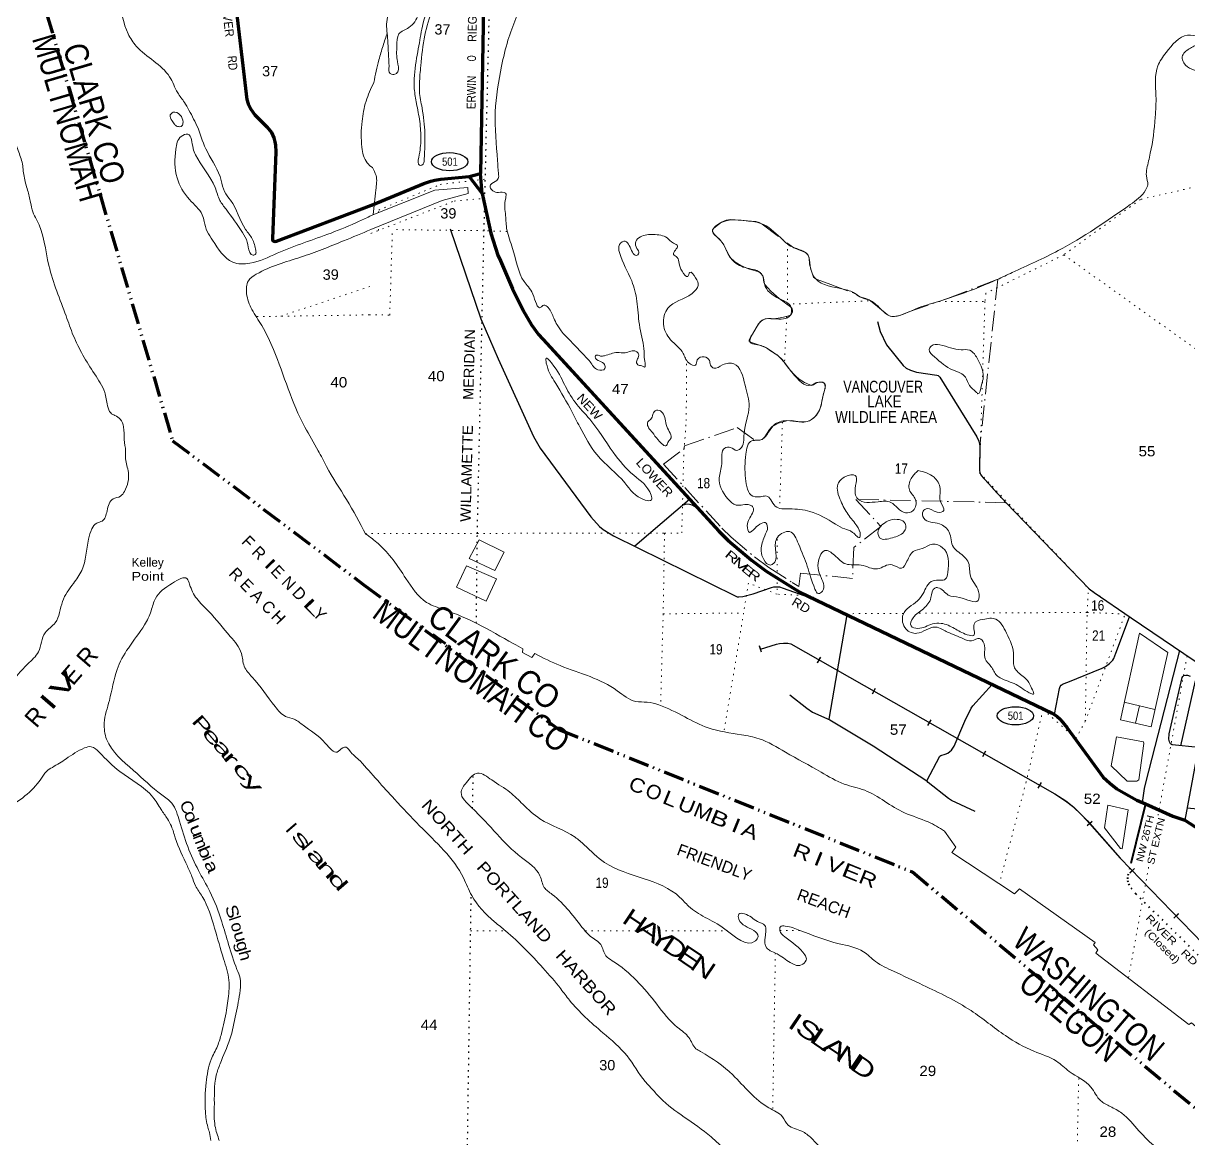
# Model space of a CAD drawing. Header units: feet. Extents: x -481249 to -254670, y -730376 to -544252.
# Drawn here: x -453904 to -434086, y -681763 to -662794 of the extents above; entities that cross this region are included whole.
import ezdxf
from ezdxf.enums import TextEntityAlignment as Align

# ---------------------------------------------------------------- set-up
doc = ezdxf.new("R2010")
doc.units = ezdxf.units.FT
doc.header["$LTSCALE"] = 70
for name, pattern in [('DASH_DOUBLE_DOT', [9.2, 5, -1.2, 0.3, -1.2, 0.3, -1.2]), ('DOT_DASHED', [7.7, 5, -1.2, 0.3, -1.2]), ('DOTTED', [1.5, 0.3, -1.2])]:
    doc.linetypes.add(name, pattern=pattern)
for name, color, linetype, lineweight in [('10', 7, 'DASH_DOUBLE_DOT', 70), ('17', 7, 'Continuous', 25), ('23', 7, 'Continuous', 70), ('26', 7, 'Continuous', 40), ('27', 7, 'Continuous', 13), ('29', 7, 'Continuous', 25), ('34', 7, 'Continuous', 25), ('39', 7, 'Continuous', 13), ('41', 7, 'Continuous', 13), ('42', 7, 'Continuous', 13), ('44', 7, 'DOT_DASHED', 13), ('52', 7, 'Continuous', 25), ('53', 7, 'DOTTED', 40), ('6', 7, 'DOTTED', 25), ('7', 7, 'DOTTED', 13)]:
    doc.layers.add(name, color=color, linetype=linetype, lineweight=lineweight)
doc.layers.add('12', color=7, linetype='Continuous')

msp = doc.modelspace()

# ---------------------------------------------------------------- linework, layer by layer
at = {"layer": '10'}
for points in [[(-449915.37, -636157.06), (-449801.06, -641689.16), (-453143.45, -653777.22), (-453872.16, -661389.56), (-451365.82, -669891.9), (-448108.28, -672346.73)], [(-448108.28, -672346.73), (-444797.11, -674803.65), (-438785.28, -677225.94), (-432912.06, -682131.71)]]:
    msp.add_lwpolyline(points, dxfattribs=at)
at = {"layer": '17'}
for centre in [(-446652.55, -665148.1), (-437032.03, -674570.94)]:
    msp.add_ellipse(centre, major_axis=(309.24, -1), ratio=0.500121, dxfattribs=at)
at = {"layer": '23'}
for p, q in [((-446321.02, -665397.52), (-446128.55, -665347.74)), ((-449596.05, -666499.98), (-447983.83, -665885))]:
    msp.add_line(p, q, dxfattribs=at)
for points in [[(-442374.07, -654074.84), (-445201.37, -658169.7), (-445305.22, -658346.38), (-445438.59, -658662.63), (-445949.61, -660069.77), (-445985.19, -660199.67), (-446013.43, -660353.91), (-446034.62, -660498.75), (-446045.67, -660634.25), (-446128.55, -665347.74)], [(-450453.78, -661104.13), (-450100.79, -664091.24), (-450079.13, -664163.67), (-450036.63, -664253.9), (-449965.87, -664348.4), (-449764.61, -664552.74), (-449685.84, -664651.99), (-449641.43, -664743.69), (-449625.95, -664810.36), (-449613.12, -664866.01), (-449607.36, -664979.27), (-449669.1, -666456.53), (-449665.53, -666479.76), (-449654.59, -666492.99), (-449641.52, -666501.4), (-449623.33, -666505.13), (-449596.05, -666499.98)], [(-447983.83, -665885), (-447091.45, -665518.34), (-446973.65, -665476.06), (-446903.15, -665459.47), (-446804.29, -665445.34), (-446321.02, -665397.52)], [(-446321.02, -665397.52), (-446098.23, -665687.82), (-446128.55, -665347.74)], [(-446098.23, -665687.82), (-445951.57, -666362.97), (-445832.19, -666738.21), (-445789.82, -666832.41), (-445587.4, -667308.11), (-445403.8, -667680.2), (-445264.65, -667923.57), (-445140.18, -668085.25), (-445000.14, -668238.33), (-442077.6, -671431.03), (-441918.86, -671590.12), (-441518.72, -671924.52), (-441270.6, -672109.87), (-440865.76, -672368.92), (-440699.26, -672467.86), (-436404.96, -674528.96), (-436360.65, -674556.69), (-436322.99, -674584.95), (-436275.91, -674624.98), (-436252.38, -674653.24), (-436151.73, -674777.64), (-435586.27, -675551.46), (-435539.18, -675612.89), (-435426.2, -675716.51), (-435308.51, -675810.71), (-435186, -675883.75), (-434969.57, -676003.81), (-434821.03, -676069.61)], [(-434821.03, -676069.61), (-434352.88, -676276.99), (-434148.79, -676347.91), (-434072.88, -676397.04), (-433863.01, -676532.89)]]:
    msp.add_lwpolyline(points, dxfattribs=at)
at = {"layer": '26'}
msp.add_line((-434821.03, -676069.61), (-435063.73, -677060.74), dxfattribs=at)
at = {"layer": '29'}
for p, q in [((-442572.38, -670890.51), (-443505.81, -671688.59)), ((-439898.33, -672852.28), (-440205.19, -674628.24)), ((-434220.86, -675079.02), (-433971.43, -673973.98)), ((-433405.07, -676208.47), (-434110.9, -676144.07))]:
    msp.add_line(p, q, dxfattribs=at)
for points in [[(-446644.52, -666287.18), (-446123.25, -667819.92), (-445826.72, -668502.76), (-445229.15, -669820.54), (-445113.73, -670017.9), (-444254.25, -671188.55), (-444106.26, -671350.88), (-444045.06, -671402.69), (-443866.16, -671511.03), (-441799.55, -672529.35), (-441764.12, -672546.1), (-441738.23, -672549.63), (-441667.61, -672540.21), (-441493.28, -672494.84), (-441182.22, -672386.45), (-441140.34, -672376.54), (-441100.47, -672375.3), (-441046.33, -672378.84), (-440980.44, -672400.73), (-440435.65, -672594.38)], [(-439375.99, -667864.35), (-439331.82, -668032.72), (-439226.31, -668259.75), (-438944.13, -668610.75), (-438888.72, -668657.27), (-438817.01, -668690.83), (-438715.51, -668725.18), (-438369.77, -668780.32), (-438346.23, -668785.03), (-438318.55, -668809.62), (-438241.86, -668928.39), (-437687.72, -669823.99), (-437651.83, -669902.52), (-437637.71, -669980.24), (-437644.77, -670404.15), (-437633, -670451.26), (-437616.85, -670482.3), (-437190.03, -670948.78), (-435780.48, -672410.69), (-435695.74, -672473.1), (-435063.9, -672907.39), (-433080.83, -674250.07)], [(-442403.48, -671075.03), (-442480.44, -671015.27), (-442528.92, -670988.16), (-442573.12, -670976.75), (-442627.3, -670973.9), (-442686.45, -670988.04)], [(-436370, -674549.67), (-436282.44, -674106.67), (-436268.9, -674072.8), (-436251.83, -674049.06), (-436219.47, -674028.06), (-436141.79, -673996.26), (-435556.95, -673761.15), (-435501.53, -673733.67), (-435432.12, -673680.63), (-435374.42, -673624.15), (-435357.94, -673594.72), (-435322.27, -673506.01), (-435090.11, -672889.79)], [(-434243.91, -673462.67), (-434820.27, -675712.02), (-434840.08, -675807.33), (-434874.16, -676046.07)], [(-433918.86, -675111.08), (-434365.42, -675063.67), (-434392.83, -675048.99), (-434414.83, -675011.15), (-434423.44, -674968.92), (-434418.73, -674875.89), (-434199.15, -673922.42), (-434188.04, -673902.06), (-434169.21, -673887.93), (-434132.7, -673879.2), (-434103.3, -673880.87), (-434063.29, -673897.35)], [(-433482.59, -673978.08), (-433736.1, -674420.18), (-433781.62, -674508.7), (-433847.98, -674729.78), (-434148.79, -676347.91)], [(-440870.07, -674214.6), (-440580.11, -674441.96), (-440481.35, -674506.78), (-440188.87, -674638), (-439449.89, -675080.04), (-438540.65, -675677.89)], [(-438540.63, -675675.89), (-438316.2, -675258.75), (-438301.53, -675243.87), (-438226.2, -675221.5), (-438179.66, -675204.34), (-438146.17, -675180.28), (-438120.28, -675154.38), (-438074.45, -675089.62), (-437891.9, -674662.01), (-437783.67, -674443.14), (-437755.15, -674403.76), (-437426.87, -674038.48)], [(-437714.53, -676196.86), (-438117.92, -676011.63), (-438170.03, -675979.86), (-438513.38, -675703.11), (-438540.65, -675677.89)]]:
    msp.add_lwpolyline(points, dxfattribs=at)
at = {"layer": '34'}
for p, q in [((-441352.8, -673489.2), (-441385.9, -673383.66)), ((-441352.47, -673490.25), (-441385.57, -673384.71)), ((-440399.13, -673671.25), (-440344.54, -673575.06)), ((-440398.89, -673672.66), (-440344.29, -673576.46)), ((-439465.35, -674198.21), (-439410.75, -674102.01)), ((-439465.1, -674199.61), (-439410.5, -674103.42)), ((-438522.32, -674736.41), (-438467.73, -674640.21)), ((-438522.08, -674737.81), (-438467.48, -674641.62)), ((-437588.54, -675263.37), (-437533.94, -675167.17)), ((-437588.29, -675264.77), (-437533.7, -675168.57)), ((-436645.52, -675801.57), (-436590.92, -675705.37)), ((-436645.27, -675802.97), (-436590.68, -675706.77)), ((-435812.3, -676435.02), (-435729.35, -676361.86)), ((-435812.29, -676436.71), (-435729.33, -676363.55)), ((-435084.14, -677243.61), (-435004.68, -677166.67)), ((-435084.08, -677245.26), (-435004.62, -677168.31)), ((-434336.39, -678012.06), (-434256.93, -677935.12)), ((-434336.33, -678013.7), (-434256.87, -677936.76))]:
    msp.add_line(p, q, dxfattribs=at)
for points in [[(-441370.19, -673437.43), (-441093.22, -673350.59), (-441044.81, -673341.43), (-440973.97, -673334.34), (-440905.33, -673334.34), (-440853.91, -673347.37), (-436361.46, -675897), (-436177.7, -676016.01), (-436041.01, -676123.31), (-435911.43, -676249.4), (-435814.87, -676349.56), (-435249.94, -676990.14), (-433494.11, -678803.39)], [(-441369.86, -673438.48), (-441092.95, -673351.66), (-441044.65, -673342.52), (-440973.92, -673335.44), (-440905.47, -673335.44), (-440854.32, -673348.4), (-436362.03, -675897.94), (-436178.34, -676016.91), (-436041.74, -676124.14), (-435912.21, -676250.18), (-435815.68, -676350.31), (-435250.75, -676990.89), (-433494.84, -678804.22)]]:
    msp.add_lwpolyline(points, dxfattribs=at)
at = {"layer": '34', "lineweight": 13}
msp.add_lwpolyline([(-441369.53, -673439.53), (-441092.68, -673352.73), (-441044.49, -673343.61), (-440973.87, -673336.54), (-440905.61, -673336.54), (-440854.73, -673349.43), (-436362.6, -675898.88), (-436178.98, -676017.81), (-436042.47, -676124.97), (-435912.99, -676250.96), (-435816.49, -676351.06), (-435251.56, -676991.64), (-433495.57, -678805.05)], dxfattribs=at)
at = {"layer": '39'}
for p, q in [((-435180.81, -674341.33), (-434660.06, -674462.07)), ((-434921.99, -674401.34), (-434989.69, -674695.75))]:
    msp.add_line(p, q, dxfattribs=at)
for points in [[(-447988.22, -666064.26), (-446905.34, -665630.72), (-446345.06, -665587.1), (-446336.16, -665689.13), (-446783.28, -665805.97), (-447993.69, -666302.78)], [(-445408.07, -673429.77), (-445414.78, -673495.64), (-445253.74, -673579.4), (-445205.05, -673514.01)], [(-433002.43, -680670.86), (-433718.03, -680101.18), (-433709.71, -680071.3), (-434038.56, -679789.79), (-434080.91, -679823.28), (-435663.24, -678606.27), (-435630.65, -678550.68), (-435705.69, -678463.9), (-435673.31, -678428.29), (-436965.03, -677516.35), (-437045.92, -677601.37), (-438115.96, -676897.77), (-438042.98, -676804.67), (-438239.96, -676530.65)]]:
    msp.add_lwpolyline(points, dxfattribs=at)
for points in [[(-446319.21, -671896.61), (-446150.8, -671579.31), (-445728.82, -671786.88), (-445886.77, -672100.58)], [(-446536.37, -672381.78), (-446368.54, -672021.95), (-445855.06, -672239.61), (-446033.13, -672621.3)], [(-435246.34, -674637.29), (-434920.75, -673166.81), (-434442.42, -673491.99), (-434725.97, -674755.82)], [(-435402.96, -675423.64), (-435311.62, -674927.05), (-434854.72, -675014.16), (-434849.02, -675042.2), (-434935.65, -675658.75), (-434969.87, -675680.35), (-435129.82, -675680.54)], [(-435458.12, -676088.51), (-435516.28, -676475.55), (-435246.86, -676826.78), (-435216.21, -676830.69), (-435115.12, -676170.33)]]:
    msp.add_lwpolyline(points, close=True, dxfattribs=at)
for points in [[(-448817.68, -639214.43), (-448735.82, -639478.37), (-448585.35, -640029.42), (-448563.24, -640882.15), (-448598.15, -641344.13), (-448588.51, -641428.22), (-448637.08, -641592.47), (-448832.04, -642345.25), (-448848.28, -642568.29), (-448815.36, -642820.67), (-448618.72, -643650.41), (-448651.3, -643743.28), (-448670.02, -643912.37), (-448673.88, -644049.95), (-448625.02, -644161.1), (-448552.86, -644296.85), (-448540.83, -644652.4), (-448561.33, -644813.45), (-448591.14, -644950.3), (-448594.22, -645131.81), (-448621.97, -645194.88), (-448732.16, -645275.57), (-448820.02, -645201.24), (-448886.84, -645017.74), (-448862.08, -644918.67), (-448800.54, -644790.7), (-448771.06, -644665.82), (-448769.66, -644615.97), (-448843.39, -644607.89), (-448958.25, -644712.39), (-449110.85, -644951.52), (-449168.42, -645223.28), (-449316.54, -645873.62), (-449487.18, -646543.28), (-449690.6, -647455.47), (-449750.28, -647731.15), (-449862.91, -648113.1), (-450016.03, -648871.06), (-449966.9, -648972.23), (-449890.3, -649092.14), (-449901.07, -649119.78), (-450012.46, -649100.65), (-450092.52, -649104.37), (-450134.2, -649236.89), (-450133.19, -649486.36), (-450032.69, -649966.15), (-449906.48, -650670.17), (-449839.23, -651266.76), (-449815.15, -651906.02), (-449968.88, -652971.28), (-450082.44, -653672.49), (-450169.81, -654294.62), (-450241.55, -654715.64), (-450461.46, -655717.16), (-450608.56, -656259.77), (-450668.12, -656459.63), (-450703.8, -656520.48), (-450744.69, -656553.25), (-450776.54, -656548.35), (-450758.22, -656465.06), (-450742.51, -656403.64), (-450757.98, -656385.24), (-450899.68, -656449.07), (-451144.7, -656633.69), (-451312.24, -656978.16), (-451393.46, -657380.96), (-451415.35, -657520.03), (-451461.4, -657594.55), (-451543.52, -657672.04), (-451871.49, -657964.07), (-452092.23, -658281.09), (-452232.91, -658879.75), (-452291.02, -659384.98), (-452301.99, -659634.11), (-452370.81, -660164.97), (-452409.64, -660481.16), (-452416.09, -660925.99), (-452394.47, -661367.62), (-452265.32, -662395.01), (-452121.56, -662971.81), (-451983.52, -663181.27), (-451416.52, -663704.23), (-451278.15, -663973.57), (-451164.83, -664138.42), (-451086.58, -664270.35), (-450933.23, -664576.03)], [(-433903.58, -663026.04), (-433808.18, -663079.08), (-433902.83, -663141.96), (-434077.7, -663227.91), (-434197.13, -663364.45), (-434168.27, -663468.7), (-433852.1, -663628.16), (-433483.3, -663728.27), (-433262.29, -663812.71), (-433048.86, -663859.09), (-432993.96, -663773.78), (-432988.13, -663603.97), (-433171.39, -663356.08), (-433152.73, -663294.34), (-433056.1, -663233.48), (-433035.08, -663137.79), (-433074.56, -663091.38), (-433132.97, -663130.69), (-433175.44, -663176.17), (-433248.93, -663131.37), (-433295.55, -663004.94), (-433260.34, -662891.43), (-433247.2, -662785.66), (-433381.6, -662456.38), (-433562.58, -662182.54), (-433913.95, -661579.02), (-434030.56, -661453.79), (-434098.35, -661251.17), (-434162.12, -661046.61), (-434210.97, -660942.13), (-434510.99, -660583.01), (-434896.56, -660184.94), (-435030.57, -660189.42), (-435408.48, -660193.13), (-435727.79, -659953.69), (-436861.78, -658136.22), (-438275.21, -655720.04), (-439085.3, -654271.96), (-439115.41, -654097.75), (-439207.06, -653882.87), (-439633.69, -653398.41), (-439985.42, -652828.85), (-440277.17, -652074.12), (-440189.11, -651695.4), (-440231.85, -651395.15), (-440422.12, -651055.25), (-441169.9, -649761.76), (-441737.08, -648592.22), (-441770.56, -648360.01), (-441816, -648309.54), (-441858.49, -648171.16), (-441913.71, -648100.59), (-441981.84, -647929.94), (-442090.86, -647656.92), (-442440.54, -646897.53), (-443009.34, -645877.86), (-443336.41, -645246.63), (-443363.62, -644988.52), (-443352.64, -644526.99), (-443707.73, -644083.31), (-443859.06, -643655.91), (-443902.06, -643379.64), (-443711.32, -643120), (-443526.47, -642850.29), (-443489.99, -642804.74), (-443354.65, -642676.37), (-443257.25, -642543.58), (-443154.67, -642486.78), (-443005.19, -642530.44), (-442640.65, -642654.48), (-442464.78, -642660.47), (-442462.26, -642612.53), (-442544.12, -642601.62), (-442637.68, -642564.58), (-442569.44, -642539.38), (-442391.41, -642531.4), (-442182.92, -642479.8), (-441994.1, -642398), (-441903.62, -642351.06), (-441722.25, -642403.08), (-441542.25, -642582.98), (-441477.17, -642851.52), (-441251.89, -643281.74), (-441243.26, -643407.75), (-441190.62, -643532.25), (-441100.11, -643667.17), (-441012.58, -643708.13), (-440978.25, -643676.54), (-440997.55, -643612.37), (-441007.14, -643574.3), (-440953.2, -643578.9)], [(-445341.7, -659133.37), (-445345.85, -659147.31), (-445341.96, -659157.35), (-445312.32, -659189.66), (-445282.72, -659225.97), (-445270.58, -659212.12), (-445217.91, -659148.76), (-445092.2, -658986.31), (-444834.4, -658811.36), (-444615.71, -658556.03), (-444369.9, -658195.09), (-444249, -657922.67), (-444089, -657732.63), (-443891.57, -657409.11), (-443785.8, -657056.58), (-443696.41, -656925.69), (-443370.4, -656543.67), (-443098.47, -656171.04), (-442858.64, -655624.17), (-442683.72, -655348.36), (-442455.4, -654941.26), (-442317.54, -654764.95), (-442209.84, -654604.3), (-442092.75, -654313.84), (-441981.47, -654007.34), (-441883.73, -653842.57), (-441599.43, -653436.1), (-441412.61, -653168.42), (-441208.79, -652809), (-440775.36, -652292.31), (-440617.29, -652096.25), (-440560.44, -652014.95), (-440499.34, -651911.72), (-440477.46, -651921.96), (-440476.71, -652037.88), (-440458.32, -652185.98), (-440244.89, -652787.94), (-440111.48, -653209.13), (-439983.06, -653536.34), (-439858.6, -653675.65), (-439521.93, -653973.24), (-439426.78, -654234.12), (-439417.57, -654492.02), (-439401.05, -654813.97), (-439509.05, -655002.6), (-439610.85, -654987.46), (-439682.54, -654960.67), (-439858.44, -654956.68), (-439917.94, -654912.04), (-439890.87, -654812.42), (-439745.02, -654636.2), (-439735.19, -654466.44), (-439840.27, -654199.46), (-439930.33, -654022.57), (-440125.63, -653964.4), (-440559.31, -653947.5), (-440844.69, -654084.16), (-441198.43, -654441.88), (-441280.53, -654638.8), (-441378.32, -654807.57), (-441592.08, -654977.01), (-441958.99, -655258.64), (-442004.51, -655400.02), (-442048.05, -655729.28), (-442169.42, -656045.66), (-442334.69, -656353.55), (-442937.5, -657188.09), (-443611.9, -658171.7), (-444071.49, -658704.09), (-444331.3, -659064.87), (-444474.63, -659377.01), (-445007.68, -660787.9), (-445106.72, -661072.56), (-445173.43, -661325.61), (-445207.65, -661716.93), (-445378.32, -662340.52), (-445662.24, -663082.74), (-445770.96, -663523.17), (-445877.33, -664301.38), (-445840.28, -665129.17), (-445822.67, -665349.2), (-445827.59, -665435.08), (-445853.93, -665466.76), (-445956.72, -665543.54), (-445967, -665569.4), (-445937.64, -665627.69), (-445852.13, -665670.62), (-445728.16, -665670.03), (-445704.3, -665682.29), (-445701.21, -665766.26), (-445702.43, -666064.02)], [(-454807.42, -655098.96), (-454580.57, -655063.49), (-454222.56, -654983.85), (-454164.48, -654979.51), (-454152.56, -655053.68), (-454200.04, -655321.74), (-454246.7, -655703.56), (-454307.73, -656098.95), (-454383.91, -656463.97), (-454482.67, -656922.14), (-454506.34, -657125.02), (-454700.18, -658195.12), (-454773.69, -658536.27), (-454756.95, -658937.86), (-454694.69, -659570.22), (-454759.17, -660017.39), (-454783.08, -660300.08), (-454739.08, -660941.9), (-454682.45, -661703.82), (-454628.68, -662353.9), (-454585.32, -662804.13), (-454463.54, -663094.95), (-454442.04, -663255.2), (-454471.81, -663461.9), (-454437.43, -663590.59), (-454286.98, -663928.11), (-454206.75, -664203.78), (-454005.1, -664925.91), (-453925.64, -665157.65), (-453892.34, -665396.07), (-453831.02, -665633.28), (-453780.84, -665840.25), (-453743.42, -666002.95), (-453679.04, -666130.5), (-453469.13, -666914.72), (-453177.29, -667771.11), (-453054.63, -668101.87), (-452693.19, -668756.69), (-452520.1, -669070.91), (-452470.49, -669297.81), (-452417.97, -669421.03), (-452345.19, -669463.01), (-452255, -669525.43), (-452198.71, -669656.74), (-452188.7, -669870.55), (-452164.38, -670072.79), (-452165.9, -670198.47), (-452116.45, -670431.36), (-452185.52, -670756.67), (-452251.72, -670836.61), (-452374.88, -670881.01), (-452480.54, -671085.55), (-452563.34, -671258.81), (-452654.27, -671294.15), (-452737.01, -671393.57), (-452793.79, -671565.57), (-452910.65, -672099.06), (-453052.76, -672320.53), (-453237.22, -672626.6), (-453361.27, -672988.27), (-453531.94, -673159.04), (-453646.89, -673481.05), (-453830.66, -673691.36), (-454414.56, -674415.15), (-455009.42, -674959.02), (-455811.92, -675495.01), (-456267.49, -675775.43), (-456597.92, -675869.83), (-456854.92, -676054.11), (-457207.9, -676239.66), (-457488.81, -676421.27), (-457880.69, -676711.48), (-458207.34, -677099.33), (-458615.13, -677672.46), (-458903.38, -678258.96), (-459275.52, -679343.96), (-459318.57, -679668.02), (-459439.03, -680115.6), (-459476.23, -680659.33), (-459468.1, -681154.46), (-459493.44, -681417.15), (-459543.76, -681618.43)], [(-447682.33, -663523.51), (-447695.86, -663295.53), (-447709.18, -663047.57), (-447717.72, -662727.72), (-447608.71, -662445.17), (-447560.68, -662255.85), (-447543.56, -661966.27), (-447530.28, -661662.65), (-447507.89, -661255.21), (-447413.29, -660826.61), (-447371.99, -660519.31), (-447388.73, -660403.21), (-447465.9, -660328.39), (-447624.64, -660216.68), (-447626.28, -659998.82), (-447486.58, -659466.81), (-447470.48, -659271.14), (-447498.63, -659100.95), (-447437.23, -658783.89), (-447390.03, -658486.65), (-447371.73, -658273.02), (-447447.75, -658092.29), (-447505.06, -658029.69), (-447573.2, -658044.91), (-447640.98, -658212.01), (-447657, -658399.69), (-447659.72, -658651.47), (-447691.07, -658777.02), (-447745.33, -658988.24), (-447767.82, -659033.95), (-447787.91, -659043.72), (-447798.08, -658873.73), (-447785.04, -658592.09), (-447753.76, -658472.54), (-447739.3, -658244.87), (-447735.23, -657867.21), (-447764.11, -657579.1), (-447821.6, -657463.91)], [(-446204.94, -660443.24), (-446203.55, -660442.61), (-446161.7, -660455.07), (-446207.15, -660590.46), (-446331.34, -660796.89), (-446361.13, -660964.43), (-446438.08, -661239.35), (-446523.48, -661372.28), (-446585.64, -661573.42), (-446798.61, -662040.65), (-446844.53, -662220), (-446950.13, -662556.54), (-447074.82, -662994.8), (-447144.42, -663515.61), (-447167.65, -663815.12), (-447167.12, -663951.03), (-447122.2, -664235.32), (-447074.86, -664665.53), (-447087.61, -665105.05), (-447124.69, -665206.56), (-447164.69, -665208.1), (-447179.24, -665074.04), (-447143.98, -664770.67), (-447162.64, -664462.69), (-447217.34, -664158.3), (-447254.62, -663908.07), (-447223.61, -663442.77), (-447153.24, -663035.88), (-447040.18, -662563.52), (-447018.39, -662397.89), (-447026.46, -662403.8), (-447095.14, -662468.97), (-447180.93, -662637.87), (-447248.3, -662767.01), (-447347.2, -662866.3), (-447516.47, -662975.81), (-447552.65, -663179.24), (-447543.53, -663445.15), (-447537.41, -663619.08), (-447557.68, -663644.83), (-447619.87, -663664.11), (-447665.67, -663647.61), (-447682.33, -663523.51)], [(-447943.78, -663801.77), (-447857.1, -663415.61), (-447786.55, -663176.6), (-447714.37, -662953.68)], [(-437342.07, -667151.73), (-437085.78, -667032.93), (-436304.02, -666660.08), (-435079.97, -665876.54), (-434819.43, -665633.68), (-434782.43, -665540.17), (-434804.8, -665390.03), (-434795.45, -665264.23), (-434738.67, -665005.07), (-434654.08, -664392.49), (-434642.14, -664026.91), (-434610.65, -663517.65), (-434470.25, -663291.41), (-434105.2, -662997.77), (-433903.58, -663026.04)], [(-447943.78, -663801.77), (-448076.27, -664120.28), (-448143.73, -664459.61), (-448146.13, -664902.55), (-448055.63, -665168.54), (-447968.4, -665247.6)], [(-451371.54, -664453.84), (-451404.69, -664353.12), (-451357.42, -664306.57), (-451236.82, -664353.89), (-451188.3, -664477), (-451206.01, -664538.36), (-451284.17, -664546.12), (-451329.33, -664516.9), (-451371.54, -664453.84)], [(-450933.23, -664576.03), (-450774.64, -664979.64), (-450538.38, -665465.28), (-450483.77, -665656.41), (-450379.88, -665801.04), (-450124, -666299.21), (-450010.57, -666460.07), (-449950.19, -666659.35), (-449951.7, -666713.19), (-449994.36, -666737.92), (-450051.05, -666692.41), (-450096.01, -666513.53), (-450179.43, -666351.52), (-450456.19, -665956.52), (-450559.91, -665805.91), (-450641.76, -665588.07), (-450975.97, -665031.8), (-451016.84, -664920.89), (-451108.06, -664680.83), (-451217.02, -664717.65), (-451311.03, -664934.49), (-451288.7, -665422.04), (-451079.17, -665791.18), (-450860.58, -666050.82), (-450825.81, -666165.55), (-450776.52, -666332.58), (-450684.84, -666484.85), (-450341.44, -666855.79), (-450052.19, -666875.97), (-449587.71, -666705.55), (-448670.62, -666360.4), (-448191.33, -666160.47), (-447988.22, -666064.26)], [(-447968.4, -665247.6), (-447906.3, -665379.57), (-447908.97, -665627.35), (-447951.89, -666047.01)], [(-445702.43, -666064.02), (-445679.05, -666306.1), (-445582.52, -666624.96), (-445388.61, -667182.73), (-445239.01, -667400.26), (-445103.47, -667623.63), (-445053.1, -667588.22), (-444979.55, -667627.03), (-444881.56, -667810), (-444824.81, -667924.56), (-444516.75, -668279.78), (-444340.84, -668467.63), (-444265.76, -668550.42), (-444131.29, -668687.84), (-444015.08, -668665.17), (-444020.35, -668597.16), (-444099.73, -668542.3), (-444178.87, -668465.47), (-444162.6, -668439.67), (-444088.76, -668452.5), (-444018.73, -668447.29), (-443800.2, -668391.81), (-443670.28, -668395.28), (-443484.11, -668373.41), (-443442.6, -668417.85), (-443457.5, -668501.61), (-443474.21, -668567.37), (-443454.56, -668599.57), (-443386.81, -668620.32), (-443341.05, -668640.83), (-443335.97, -668540.96), (-443351.65, -668326.94), (-443427.21, -667918.4), (-443468.88, -667518.23), (-443557.15, -667175.49), (-443765.87, -666693.49), (-443764.38, -666555.61), (-443667.82, -666500.75), (-443598.63, -666573.48), (-443545.87, -666685.99), (-443478.5, -666742.71), (-443434.09, -666703.24), (-443469.23, -666624.9), (-443489.95, -666506.76), (-443409.1, -666425.74), (-443188.75, -666386.26), (-442957.44, -666442.84), (-442848.46, -666534.01), (-442777.01, -666582.78), (-442815.73, -666650.29), (-442844.51, -666723.91), (-442783.08, -666774.57), (-442752.19, -666876.84), (-442699.64, -667009.33), (-442604.66, -667100.34), (-442569.92, -667030.79), (-442472.93, -667121.82), (-442426.34, -667250.25), (-442529.8, -667388.97), (-442942.35, -667638.11), (-443017.27, -667911.05), (-442896.16, -668174.22), (-442680.76, -668408.49), (-442588.53, -668569.41), (-442470.97, -668606.71), (-442444.03, -668519.08), (-442325.5, -668466.47), (-442236.19, -668527.43), (-442219.06, -668607.57), (-442163.63, -668658.16), (-442011.09, -668603.93), (-441818.94, -668584.12), (-441628.94, -668948), (-441560.83, -669306.5), (-441647.88, -669777.15), (-441712.6, -670030.23), (-441770.87, -670057.55), (-441876.3, -670008.39), (-441976.37, -670017.25), (-442025.24, -670284.49), (-442069.78, -670521.81), (-441923.71, -670881.19), (-441780.9, -670986.73), (-441544.99, -670987.4), (-441495.38, -671021.94), (-441504.5, -671125.75), (-441592.74, -671336.59), (-441554.01, -671452.94), (-441459.24, -671378.08), (-441272.39, -671294.26), (-441247.59, -671404.45)], [(-447991.41, -666301.84), (-448456.5, -666494.19), (-449187.79, -666770.78), (-449941.43, -667060.7), (-450076.54, -667174.61), (-450106.59, -667391.27), (-450016.2, -667661.24), (-449849.98, -667935.36), (-449649.56, -668344.15), (-449116.75, -669660.37), (-448888.14, -670061.97), (-448749.77, -670331.31), (-448407.68, -670891.79), (-448076.86, -671487.01)], [(-440955.77, -668571.98), (-441083.58, -668434.57), (-441170.95, -668379.62), (-441268.2, -668312.57), (-441355.77, -668275.6), (-441550.94, -668205.44), (-441503.63, -668082.07), (-441308.95, -667828.47), (-441138.9, -667818.41), (-440858.34, -667757.63), (-440844.94, -667627.88), (-441047.25, -667477.7), (-441300.46, -667227.02), (-441328.98, -667090.8), (-441374.36, -667034.33), (-441627.36, -666949.53), (-441853.76, -666809.07), (-442046.2, -666485.14), (-442115.48, -666420.4), (-442180.65, -666345.72), (-442057.04, -666193.23), (-441644.72, -666149.94), (-441361.32, -666197.12), (-441030.04, -666438.69), (-440825.82, -666596.88), (-440563.34, -666729.75), (-440525.39, -666918.04), (-440427.83, -667140.98), (-439963.85, -667314.11), (-439762.72, -667388.33), (-439679.36, -667445.23), (-439506.09, -667507.15), (-439301.95, -667673.33), (-439173.03, -667768.72), (-438812.26, -667686.87), (-438316.59, -667516.62), (-437646.26, -667280.39), (-437342.07, -667151.73)], [(-437616.8, -668625.71), (-437708.84, -668446.8), (-437809.8, -668353.73), (-437957.67, -668346.06), (-438316.64, -668262.05), (-438464.81, -668282.36), (-438497.46, -668343.94), (-438410.82, -668466.83), (-438101.31, -668688.17), (-437967.96, -668743.64), (-437882.75, -668814.55), (-437812.3, -668955.24), (-437702.98, -669062.41), (-437669.83, -669092.75), (-437608.24, -668943.56), (-437578.85, -668813.99), (-437580.27, -668760.02), (-437616.8, -668625.71)], [(-444604.15, -669337.98), (-444882.97, -668867.18), (-445009.76, -668573.97), (-445014.85, -668489.97), (-444923.74, -668568.95), (-444701.79, -668937.18), (-444521.09, -669237), (-444272.29, -669525.6), (-443872.51, -670089.7), (-443520.86, -670481.39), (-443228.62, -670820.45), (-443223.49, -670900.44), (-443329.46, -670901.24), (-443672.19, -670609.58), (-444146.91, -670134.56), (-444439.66, -669657.61), (-444516.13, -669518.84), (-444604.15, -669337.98)], [(-441457.25, -669885.24), (-441457.12, -669885.23), (-441381.13, -669884.09), (-441144.5, -669632.97), (-440919.69, -669551.58), (-440531.83, -669551.97), (-440343.32, -669314.29), (-440303.23, -669118.89), (-440281.08, -668919.29), (-440394.83, -668900.02), (-440509.34, -668950.68), (-440817.04, -668747.35), (-440955.77, -668571.98)], [(-443203.11, -669753.55), (-443287.32, -669590.72), (-443270.98, -669558.92), (-443218.49, -669511.56), (-443189.51, -669419.95), (-443111.03, -669372.88), (-443033.54, -669417.72), (-442962.07, -669650.36), (-442896.39, -669862.94), (-442934.87, -669908.47), (-442963.55, -669972.09), (-443108.51, -669880.52), (-443203.11, -669753.55)], [(-438685.61, -670400.25), (-438805.04, -670536.79), (-438835.1, -670728.31), (-438730.94, -670895.36), (-438770.91, -671078.77), (-438901.3, -671119.26), (-439151.31, -670942.56), (-439369.1, -670930.1), (-439714.45, -670880.23), (-439757.48, -670791.8), (-439756.15, -670484.05), (-439920.29, -670502.18), (-440051.64, -670630.59), (-440002.74, -670916.93), (-439877.28, -671148.18), (-439727.42, -671341.73), (-439671.09, -671494.25), (-439677.5, -671532.15), (-439800.58, -671450.82), (-439935.91, -671393.33), (-440092.96, -671309.61), (-440526.49, -671094.86), (-440877.92, -671052.91), (-441115.31, -671004.26), (-441275.41, -670832.57), (-441321.45, -670838.05), (-441497.37, -670836.05), (-441622.08, -670534.87), (-441615.63, -670123.26), (-441513.2, -669894.59), (-441457.25, -669885.24)], [(-441247.59, -671404.45), (-441311.14, -671549.62), (-441355.49, -671768.95), (-441311.09, -671915.35), (-441200.11, -672006.53), (-441143.83, -671979.19), (-441111.32, -671745.74), (-441079.07, -671536.26), (-440874.09, -671438.66), (-440722.38, -671646.22), (-440572.55, -672027.63), (-440440.8, -672416.83), (-440383.64, -672493.42), (-440315.2, -672450.23), (-440352.31, -672184.01), (-440354.73, -671852.23), (-440275.77, -671761.2), (-440110.67, -671839.01), (-439918.35, -671989.07), (-439656.64, -672008.02), (-439375.42, -672071.16), (-439130.75, -672001.99), (-438969.45, -672061.77), (-438876.2, -671942.92), (-438768.46, -671778.26), (-438615.95, -671726.03), (-438445.23, -671654.02), (-438269.91, -671711.96), (-438182.51, -672134.63), (-438221.67, -672244.11), (-438429.92, -672273.72), (-438538.89, -672366.42), (-438602.24, -672493.61), (-438697.54, -672616.43), (-438941.97, -672849.49), (-438892.65, -673095.86), (-438707.49, -673167.9), (-438396.44, -673061.51), (-438274.93, -673102.85), (-438185.45, -673147.83), (-437914.76, -673260.81), (-437777.19, -673296.35), (-437642.77, -673253.9), (-437565.78, -673344.7), (-437546.59, -673604.72), (-437448, -673731.75), (-437347.69, -673884.77), (-437292.14, -673925.37), (-437021.45, -674038.35), (-436755.24, -674195.24), (-436727.31, -674201.56), (-436742.53, -674129.44), (-436842.63, -673956.44), (-437005.02, -673812.7), (-437056.14, -673732.19), (-437062.21, -673554.25), (-437183.95, -673163.17), (-437365.34, -672927.29), (-437585.3, -672930.8), (-437736.14, -673013.03), (-437742.19, -673202.81), (-437852.03, -673191.58), (-438070.81, -673085.18), (-438295.8, -672998.69), (-438441.86, -673009.03), (-438694.59, -673084.11), (-438806.1, -673042.88), (-438772.63, -672905.36), (-438597.01, -672749.47), (-438469.01, -672561.06), (-438403.27, -672397.93), (-438349.23, -672392.55), (-438174.65, -672518.43), (-437983.13, -672556.57), (-437665.84, -672612.13), (-437660.15, -672456.31), (-437797.29, -672194.95), (-437828.85, -671970.77), (-437996.84, -671789), (-438087.87, -671702.03), (-438159.11, -671449.42), (-438323.53, -671307.66), (-438590.39, -671210.71), (-438603.11, -671092.66), (-438530.63, -671045.52), (-438365.37, -671109.34), (-438249.1, -671080.68), (-438299.63, -670946.21), (-438313.01, -670704.24), (-438416.92, -670513.21), (-438685.61, -670400.25)], [(-439313.22, -671334.65), (-439198.43, -671258.01), (-439044.18, -671229.78), (-438922.75, -671279.12), (-438893.69, -671365.38), (-438930.54, -671444.9), (-439123.53, -671542.64), (-439341.45, -671542.17), (-439368.19, -671425.96), (-439311.92, -671333.78)], [(-448083.4, -671475.25), (-447867.95, -671643.25), (-447398.49, -672234.12), (-447045.01, -672641.82), (-446734.51, -672771.24), (-446181.22, -673005.33), (-445571.06, -673341.99), (-445408.07, -673429.77)], [(-450571.29, -681795.39), (-450644.52, -681542.49), (-450655.78, -681230.86), (-450622.57, -680687.01), (-450557.02, -680487.32), (-450391.47, -680070.96), (-450289.6, -679644.8), (-450216.3, -679239.79), (-450216.49, -679032.24), (-450270.28, -678883.04), (-450412.34, -678459.95), (-450529.45, -678073.48), (-450732.85, -677556.84), (-450924.8, -677202.17), (-451249.15, -676364.82), (-451378.47, -676057.82), (-451550.37, -675915.25), (-452030.4, -675498.53), (-452487.33, -674970.71), (-452527.51, -674692.19), (-452440.9, -674311.5), (-452310.28, -673786.38), (-452118.1, -673418.66), (-451841.15, -673021.42), (-451730.66, -672787.09), (-451656.73, -672573.66), (-451365.66, -672314.52), (-451117.72, -672239.73), (-451076.4, -672334.7), (-450955.28, -672577.6), (-450753.44, -672792.86), (-450383.7, -673222.42), (-450193.9, -673511.17), (-450148, -673727.99), (-450013.22, -673911.42), (-449623.53, -674413.38), (-449444.31, -674580.11), (-449297.75, -674628.17), (-449146.7, -674730.23), (-448763.63, -675040.44), (-448565.87, -675187.73), (-448471.89, -675114.57), (-448413.63, -675104.25), (-448357.33, -675163.71), (-448268.03, -675258.04), (-448174.3, -675338.64)], [(-445205.05, -673514.01), (-444775.38, -673716.72), (-444265.58, -673904.36), (-443802.33, -674145.42), (-443490.4, -674326.82), (-443294.6, -674339.03), (-443097.16, -674385.23), (-442655.52, -674590.08), (-442255.67, -674776.47), (-441691.11, -674892.78), (-441391.94, -674960.12), (-440942.56, -675189.04), (-440338.44, -675529.63), (-439942.76, -675731.96), (-439596.02, -675837.81), (-439258.14, -676023.49), (-438918.39, -676221.19), (-438516.19, -676375.63), (-438239.96, -676530.65)], [(-457515.35, -681657.13), (-457470.23, -681257.04), (-457388.06, -680892.18), (-457348.22, -680468.26), (-457203.41, -680007.4), (-456872.25, -679244.52), (-456748.06, -679020.55), (-456527.41, -678563.84), (-455814.87, -677600.24), (-455361.66, -677118.2), (-454489.11, -676364.69), (-454199.65, -676163.37), (-453607.57, -675647.35), (-453511.97, -675516.36), (-453408.1, -675447.47), (-453176.19, -675302.39), (-452861.21, -675117.75), (-452748.7, -675097), (-452615.35, -675188.59), (-452260.85, -675519.93), (-451701.33, -675952.87), (-451561.34, -676164.38), (-451453.8, -676321.09), (-451385.47, -676450.75), (-451319.04, -676648.2), (-451114.63, -677128.94), (-451037.6, -677304.74), (-450975.99, -677460.14), (-450861.24, -677645), (-450650.46, -678183.79), (-450497.21, -678706.98), (-450407.34, -679066.74), (-450408.64, -679256.28), (-450447.53, -679574.47), (-450534.64, -679973.1), (-450602.58, -680186.69), (-450710.96, -680417.1), (-450793.91, -680809.87), (-450807.8, -681306.37), (-450765.13, -681567), (-450739.68, -681657.52), (-450714.99, -681792.08)], [(-448174.3, -675338.64), (-447590.99, -675991.09), (-447164, -676441.59), (-446417.84, -677329.37), (-446279.1, -677626.71), (-445892.04, -678072.76), (-445701.79, -678228.8), (-445066.82, -678859.52), (-444762.78, -679216.69), (-444616.87, -679406.2), (-444049.05, -679960.22), (-443635.46, -680356.6), (-443328.27, -680791.75), (-443205.75, -680925.04), (-443073.36, -681070.43), (-442663, -681394.83), (-442208.77, -681729.73), (-441959.79, -681960.31)], [(-440294.81, -681995.36), (-440503.57, -681751.03), (-440666.27, -681635.28), (-440895.09, -681532.76), (-440995.51, -681389.73), (-441223.78, -681237.26), (-441839.55, -680678.71), (-442385.09, -680282.83), (-442464.51, -680231.97), (-442586.43, -680042.73), (-442778.5, -679870.68), (-443130.14, -679477), (-443887.89, -678736.97), (-443996.93, -678651.8), (-444082.87, -678462.97), (-444263.23, -678317.03), (-444371.95, -678201.89), (-444911.36, -677608.23), (-445044.02, -677488.81), (-445117.87, -677292.13), (-445430.41, -676980.82), (-446280.93, -676129.83), (-446458.15, -675878.01), (-446368.3, -675703.16), (-446178.66, -675545.43), (-445938, -675662.07), (-445628.36, -675871.42), (-445408.64, -676075.76), (-445117.41, -676322.87), (-444520.98, -676635.39), (-444364.46, -676767.06), (-444017.79, -677064.77), (-442736.63, -677658.83), (-442592.27, -677806.36), (-441974.7, -678197.06), (-441455.03, -678396.8), (-441408.26, -678323.38), (-441481.16, -678224.63), (-441735, -678031.9), (-441736.05, -677943.96), (-441638.03, -677939.07), (-441419.49, -678067.45), (-441294.3, -678138.81), (-441288.42, -678334.73), (-441258.46, -678522.93), (-441200.96, -678567.55), (-441085.55, -678618.82), (-440649.61, -678795.62), (-440586.62, -678702.41), (-440613.9, -678636.15), (-440954.48, -678330.52), (-441037.3, -678223.66), (-441028.59, -678157.81), (-440946.5, -678146.75), (-440699.37, -678219.5), (-440030.05, -678446.91), (-439615.67, -678583.5), (-439411.53, -678749.69), (-439107.42, -678915.01), (-438606.13, -679150.51), (-437787.1, -679585.46), (-437201.88, -680009.77), (-436718.9, -680275.04), (-436334.87, -680445.27), (-436116.83, -680619.6), (-435747.85, -680887.58), (-435582.38, -681117.28), (-435419.49, -681215.06), (-435220.81, -681331.22), (-434932.12, -681628.26), (-434427.81, -682106.14)]]:
    msp.add_spline(points, degree=3, dxfattribs=at)
at = {"layer": '44'}
for points in [[(-441507.71, -668225.74), (-441544.76, -668208.94), (-441559.84, -668196.87), (-441561.62, -668175.89), (-441532.1, -668122.21), (-441502.5, -668080.27), (-441400.45, -667904.96), (-441358.18, -667859.67), (-441324.1, -667836.12), (-441286.2, -667820.66), (-441240.91, -667816.28), (-441189.35, -667819.22), (-441140.77, -667817.63), (-441034.14, -667804.63), (-440973.99, -667793), (-440908.26, -667776.77), (-440858.81, -667757.43), (-440846.52, -667749.79), (-440832.83, -667730.07), (-440825.44, -667705.58), (-440824.97, -667672.62), (-440829.94, -667651.5), (-440839.33, -667635), (-440856.29, -667618.01), (-441049.68, -667475.48), (-441191.69, -667346.78), (-441291.6, -667238.26), (-441313.21, -667199.6), (-441323.44, -667104.8), (-441350.65, -667055.76), (-441394.07, -667023.21), (-441573.51, -666969.94), (-441701.3, -666912.66), (-441802.16, -666851.71), (-441881.63, -666778.17), (-441881.63, -666778.17), (-441920.48, -666709.44), (-441991.31, -666563.58), (-442041.02, -666490.65), (-442152.62, -666381.98), (-442185.42, -666333.79), (-442183.18, -666308.98), (-442160.41, -666275.2), (-442031.54, -666176.32), (-441953.56, -666143.03), (-441871.39, -666131.24), (-441660.42, -666148.82), (-441448.82, -666163.47), (-441391.02, -666181.84), (-441340.78, -666209.62), (-440917.75, -666525.65), (-440798.02, -666614.64), (-440601.94, -666694.37), (-440557.9, -666737.23), (-440540.33, -666782.06), (-440531.72, -666890.24), (-440507.51, -666994.08), (-440466.26, -667111.35), (-440420.74, -667143.84), (-440218.6, -667221.21), (-439760.04, -667389.38), (-439679.72, -667445.03), (-439577.16, -667476.88), (-439521.33, -667498.73), (-439498.95, -667512.41), (-439378.52, -667610.24), (-439211.93, -667746.71), (-439161.64, -667773.11), (-439102.18, -667782.12), (-438997.81, -667761.29), (-438846.3, -667699.56), (-438188.52, -667472.04), (-437332.51, -667147.34)], [(-437332.51, -667147.34), (-437637.79, -669997.89), (-437642.5, -670426.51), (-437621.31, -670468.91), (-437581.3, -670518.36), (-437197.61, -670946.99), (-439748.54, -670889.83), (-439321.65, -671350.32), (-439779.37, -671708.86), (-439803.04, -672234.19), (-440689.77, -672144.21), (-440718.01, -672369.48)], [(-441457.25, -669885.24), (-441381.72, -669884.16), (-441340.46, -669870.74), (-441292.22, -669825.62), (-441216.12, -669703.18), (-441168.48, -669648.74), (-441126.06, -669625.76), (-441061.05, -669595.26), (-440923.08, -669552.39), (-440842.17, -669546.57), (-440666.03, -669574.46), (-440631.16, -669574.95), (-440574.79, -669568.25), (-440520.02, -669545.52), (-440465.37, -669507.19), (-440417.25, -669457.76), (-440365.19, -669373.3), (-440333.85, -669280.34), (-440303.46, -669120.17), (-440273.97, -669014.05), (-440268.68, -668975.62), (-440272.08, -668943.07), (-440286.35, -668911.39), (-440305.36, -668898.63), (-440337.32, -668894.15), (-440376.91, -668897.31), (-440410.74, -668904.49), (-440466.25, -668940.42), (-440496.19, -668953.05), (-440526.95, -668944.16), (-440618.55, -668904.39), (-440710.82, -668844.3), (-440772.68, -668791.29), (-440839.42, -668721.92), (-440999.96, -668513.24), (-441065.97, -668448.11), (-441251.16, -668324.12), (-441295.79, -668299.09), (-441385.82, -668265.98), (-441503.22, -668227.78), (-441507.71, -668225.74)], [(-443019.84, -670290.61), (-442669.82, -670034.37), (-442661.58, -669979.61), (-441762.67, -669667.93), (-441459.3, -669885.3)], [(-443019.84, -670290.61), (-442023.37, -671379.2), (-441868.16, -671534.75), (-441472.2, -671865.66), (-441227.89, -672048.16), (-440826.38, -672305.08), (-440718.01, -672369.48)]]:
    msp.add_lwpolyline(points, dxfattribs=at)
at = {"layer": '53'}
msp.add_lwpolyline([(-435063.73, -677060.74), (-435127.54, -677321.32), (-435125.68, -677374.01), (-435106.74, -677431.47), (-435068.29, -677499.9), (-434990.52, -677592.67), (-433587.12, -678974.16), (-433546.24, -679003.96), (-433512.07, -679022.75), (-433474.55, -679031.59), (-433396.68, -679039.63), (-433045.2, -679047.65)], dxfattribs=at)
at = {"layer": '6'}
for p, q in [((-446263.38, -676147.43), (-446252.56, -675572.1)), ((-446350.35, -681877.89), (-446287.96, -677613.16))]:
    msp.add_line(p, q, dxfattribs=at)
msp.add_lwpolyline([(-446200.2, -672996.63), (-446182.63, -671468.48), (-446069.09, -666321.67), (-445914.51, -659966.25)], dxfattribs=at)
at = {"layer": '7'}
for p, q in [((-432726.42, -665289.66), (-434903.08, -665788.61)), ((-447866.46, -666318.25), (-447865.46, -666257.84)), ((-440909.63, -666531.99), (-440910.31, -667577.19)), ((-448010.51, -667269.88), (-449529.66, -667776.26)), ((-440918.51, -667571.52), (-439498.31, -667512.92)), ((-438333.02, -667522.31), (-437550.96, -667527.29)), ((-448019.8, -667752.06), (-449942.24, -667782.87)), ((-440922.3, -667781.08), (-440958.78, -668567.77)), ((-440994.32, -669571.93), (-441042.38, -671021.8)), ((-441085.02, -671569.79), (-441085.51, -672503.46)), ((-435812.63, -672812.98), (-435788.23, -672405.56)), ((-439903.49, -672834.6), (-440518.01, -672531.87)), ((-443022.47, -672837.25), (-441654.77, -672822.76)), ((-439903.49, -672834.6), (-438932.88, -672829.47)), ((-435844.62, -674665.21), (-435166.33, -672840.24)), ((-434113.22, -673555.67), (-434612.51, -676297.2)), ((-434766.99, -677145.44), (-435110.46, -679031.42)), ((-446296.93, -678226.11), (-445699.98, -678230.49)), ((-444346.52, -678229.21), (-441924.21, -678229.8)), ((-441036.75, -678224.51), (-440689.25, -678222.94)), ((-441115.17, -678605.86), (-441160.16, -681283.67)), ((-435955.79, -680736.51), (-435984.72, -682074.36))]:
    msp.add_line(p, q, dxfattribs=at)
for points in [[(-447861.44, -666015.21), (-447860.68, -665969.64), (-446812.33, -665533.85), (-446045.95, -665443.31)], [(-436208.82, -666731.1), (-432907.38, -669088.72), (-431397.32, -670147.03), (-431292.96, -665473.55)], [(-447993.13, -666367.5), (-446575.46, -665816.32), (-446054.54, -665769.42)], [(-434903.08, -665788.61), (-436208.82, -666731.1), (-437532.73, -667384.39), (-437550.96, -667527.29), (-437642.37, -670438.04), (-435788.23, -672405.56), (-435157.19, -672844.38), (-433080.83, -674250.07)], [(-445676.88, -666333.8), (-446069.09, -666321.67), (-447636.35, -666301.93)], [(-448019.8, -667752.06), (-447672.23, -667755.92), (-447628.5, -666316)], [(-442694.09, -670994.58), (-442670.42, -670043.36), (-442659.49, -669957.55), (-442631.1, -669550.18), (-442622.56, -668511.48)], [(-448086.99, -671468.78), (-446182.63, -671468.48), (-442999.65, -671464.55), (-442705.72, -671461.89), (-442694.1, -670994.58)], [(-442999.65, -671464.55), (-443022.47, -672837.25), (-443067.25, -674399.04)], [(-440518.01, -672531.87), (-441085.51, -672503.46), (-441573.31, -672314.07), (-441654.77, -672822.76), (-441989.38, -674846.63)], [(-438669.21, -672828.08), (-435812.63, -672812.98), (-435166.33, -672840.24)], [(-436562.2, -674463.23), (-436001.72, -674957.21), (-435844.62, -674665.21), (-435812.63, -672812.98)], [(-436562.2, -674463.23), (-436849.4, -675695.04), (-437306.89, -677429.77)]]:
    msp.add_lwpolyline(points, dxfattribs=at)

# ---------------------------------------------------------------- texts
at = {"layer": '10', "width": 0.85}
for s, p in [('WASHINGTON', (-437109.72, -678442.5)), ('OREGON', (-437005.03, -679180.77))]:
    msp.add_text(s, height=400.5, rotation=319.69, dxfattribs=at).set_placement(p)
at = {"layer": '12'}
for s, height, rotation, width, p in [('MULTNOMAH', 400, 286.425, 0.85, (-453759.44, -663051.05)), ('CLARK CO', 400, 286.425, 0.9, (-453233.76, -663201.57)), ('MULTNOMAH CO', 400.5, 323.753, 0.9, (-447995.84, -672881.36)), ('CLARK CO', 400.5, 323.753, 0.95, (-447062.36, -672965.1))]:
    msp.add_text(s, height=height, rotation=rotation, dxfattribs=dict(at, width=width)).set_placement(p)
at = {"layer": '17'}
for s, rotation, width, p in [('RIVER', 276.821, 0.95, (-450535.41, -662455.51)), ('RD', 275.028, 0.85, (-450430.53, -663351.72)), ('NEW', 312.47, 1.1, (-444503.18, -669175.25)), ('LOWER', 312.47, 1.1, (-443496.63, -670272.39)), ('RD', 329.28, 1.1, (-440851.04, -672675.4))]:
    msp.add_text(s, height=150, rotation=rotation, dxfattribs=dict(at, width=width)).set_placement(p)
at = {"layer": '17', "width": 0.85}
for p in [(-446649.84, -665216.41), (-437029.32, -674639.25)]:
    msp.add_text('501', height=140, dxfattribs=at).set_placement(p, align=Align.CENTER)
at = {"layer": '17'}
for s, rotation, width, p in [('R', 320.114, 1.5, (-441904.13, -671919.93)), ('I', 320.114, 1.25, (-441821.76, -671992.67)), ('V', 320.114, 1.7, (-441741.37, -672058.27)), ('E', 320.114, 1.65, (-441624.19, -672157.36)), ('R', 323.24, 1.4, (-441516.12, -672240.1))]:
    msp.add_text(s, height=150, rotation=rotation, dxfattribs=dict(at, width=width)).set_placement(p, align=Align.CENTER)
at = {"layer": '27'}
for s, rotation, width, p in [('NW 26TH', 76.241, 1.15, (-434865.46, -677064.37)), ('ST EXTN', 76.241, 1.2, (-434679.43, -677111.54)), ('RIVER   RD', 315.451, 1.35, (-434827.61, -678021.58)), ('(Closed)', 315.451, 1.25, (-434845.89, -678264.67))]:
    msp.add_text(s, height=120, rotation=rotation, dxfattribs=dict(at, width=width)).set_placement(p)
at = {"layer": '29', "width": 1.1}
msp.add_text('NEW', height=1, rotation=312.47, dxfattribs=at).set_placement((-443369.41, -670021.67))
at = {"layer": '41'}
for s, height, rotation, p in [('F', 200.3, 314.602, (-450207.32, -671624.88)), ('R', 200.3, 314.602, (-450034.34, -671802.67)), ('R', 200.3, 314.602, (-450423.87, -672166.95)), ('E', 200.3, 314.602, (-449712.78, -672126.26)), ('E', 200.3, 314.602, (-450236.06, -672357.39)), ('N', 200.3, 314.602, (-449526.96, -672314.77)), ('D', 200.3, 314.602, (-449348.01, -672496.22)), ('A', 200.2, 314.602, (-450056.66, -672539.47)), ('C', 200.2, 314.602, (-449873.72, -672724.78)), ('H', 200.2, 314.602, (-449703.64, -672897.24)), ('Y', 200.3, 314.602, (-448998.38, -672850.55)), ('R', 300.4, 49.244, (-452799.97, -673770.73)), ('E', 300.4, 49.244, (-453059.91, -674072.34)), ('R', 300.4, 49.245, (-453682.15, -674794.35)), ('l', 200.2, 293.205, (-451121.19, -676371.51)), ('FRIENDLY', 200.2, 339.735, (-442805.84, -676928.89)), ('REACH', 200.2, 339.734, (-440764.32, -677694.58)), ('l', 200.2, 288.052, (-450413.2, -678015.78))]:
    msp.add_text(s, height=height, rotation=rotation, dxfattribs=at).set_placement(p)
for s, height, rotation, width, p in [('I', 200.3, 314.602, 1.85, (-449827.28, -672010.24)), ('L', 200.3, 314.602, 2.1, (-449164.63, -672682.16)), ('V', 300.4, 49.244, 1.75, (-453260.2, -674308.83)), ('I', 300.4, 49.244, 1.65, (-453428.41, -674499.93)), ('NORTH   PORTLAND   HARBOR', 200.2, 311.735, 1.2, (-447146.79, -676102.77)), ('C', 200.2, 292.514, 1.15, (-451251.23, -676057.89)), ('o', 200.2, 292.593, 1.25, (-451179.91, -676230.81)), ('u', 200.2, 292.023, 1.4, (-451082.95, -676463.39)), ('m', 200.2, 291.248, 1.1, (-451026.46, -676627.41)), ('b', 200.2, 292.273, 1.35, (-450942.15, -676833.74)), ('i', 200.2, 294.156, 1.1, (-450867.77, -676996.66)), ('a', 200.2, 294.754, 1.4, (-450835.43, -677079.51)), ('S', 200.2, 288.283, 1.25, (-450476.92, -677823.12)), ('o', 200.2, 286.873, 1.1, (-450383.25, -678109.98)), ('u', 200.2, 286.956, 1.25, (-450333.73, -678264.35)), ('g', 200.2, 286.074, 1.2, (-450291.53, -678428.51)), ('h', 200.2, 284.982, 1.15, (-450247.01, -678588.54))]:
    msp.add_text(s, height=height, rotation=rotation, dxfattribs=dict(at, width=width)).set_placement(p)
for s, width, p in [('C', 1.15, (-443507.81, -675866.06)), ('O', 1.05, (-443227.44, -675979.61)), ('L', 1.3, (-442947.06, -676093.16)), ('U', 1.2, (-442666.67, -676206.72)), ('M', 1.15, (-442386.3, -676320.28)), ('B', 1.4, (-442105.92, -676433.82)), ('I', 1.45, (-441825.54, -676547.4)), ('A', 1.25, (-441589.46, -676638.8)), ('R', 1.25, (-440704.06, -677001.62)), ('I', 1.45, (-440423.67, -677115.19)), ('V', 1.25, (-440143.28, -677228.74)), ('E', 1.45, (-439862.92, -677342.31)), ('R', 1.25, (-439582.54, -677455.86))]:
    msp.add_text(s, height=242, rotation=337.951, dxfattribs=dict(at, width=width)).set_placement(p, align=Align.CENTER)
at = {"layer": '42'}
msp.add_text('Kelley', height=150, dxfattribs=at).set_placement((-452061.83, -672035.18))
at = {"layer": '42', "width": 1.2}
msp.add_text('Point', height=150, dxfattribs=at).set_placement((-452061.82, -672274.05))
at = {"layer": '42'}
for s, rotation, width, p in [('P', 310.994, 1.7, (-451056.94, -674668.94)), ('e', 310.994, 2.05, (-450884.3, -674867.59)), ('a', 310.994, 2.05, (-450702.54, -675066.99)), ('r', 310.994, 2.25, (-450523.06, -675283.24)), ('c', 310.994, 2.25, (-450365.29, -675457.94)), ('y', 310.994, 2.25, (-450185.83, -675664.44)), ('I', 310.994, 1.25, (-449462.24, -676506.77)), ('s', 310.994, 2.2, (-449358.87, -676622.78)), ('l', 310.994, 1.25, (-449186.21, -676821.43)), ('a', 310.993, 2.05, (-449102.32, -676917.98)), ('n', 310.993, 2.05, (-448922.83, -677124.49)), ('d', 310.993, 2.05, (-448743.35, -677331.01))]:
    msp.add_text(s, height=220.3, rotation=rotation, dxfattribs=dict(at, width=width)).set_placement(p)
for s, width, p in [('H', 1.3, (-443584.9, -678179.69)), ('A', 1.5, (-443341.44, -678346.9)), ('Y', 1.45, (-443143.87, -678480.39)), ('D', 1.35, (-442901.19, -678640.82)), ('E', 1.45, (-442657.69, -678798.61)), ('N', 1.35, (-442424.03, -678968.64)), ('I', 1.45, (-440856.73, -679898.57)), ('S', 1.45, (-440640.07, -680041.34)), ('L', 1.65, (-440406.2, -680195.83)), ('A', 1.5, (-440181.54, -680353.63)), ('N', 1.35, (-439937.89, -680510.01)), ('D', 1.35, (-439698.14, -680677.88))]:
    msp.add_text(s, height=300, rotation=326.015, dxfattribs=dict(at, width=width)).set_placement(p, align=Align.CENTER)
at = {"layer": '44'}
for s, width, p in [('VANCOUVER', 0.8, (-439959.4, -669072.97)), ('LAKE', 0.85, (-439549.84, -669322.59)), ('WILDLIFE AREA', 0.85, (-440098.27, -669588.71))]:
    msp.add_text(s, height=200.2, dxfattribs=dict(at, width=width)).set_placement(p)
at = {"layer": '52'}
for s, width, p in [('RIEGER', 0.9, (-446199.25, -663111.67)), ('O', 0.65, (-446206.13, -663441.69)), ('ERWIN', 0.85, (-446214.86, -664254.64))]:
    msp.add_text(s, height=150, rotation=88.993, dxfattribs=dict(at, width=width)).set_placement(p)
at = {"layer": '6'}
for s, width, p in [('MERIDIAN', 1.05, (-446251.43, -669199.62)), ('WILLAMETTE', 1.1, (-446297.94, -671275.05))]:
    msp.add_text(s, height=175.2, rotation=88.577, dxfattribs=dict(at, width=width)).set_placement(p)
at = {"layer": '7'}
for s, width, p in [('37', 1.05, (-446912.77, -662984.64)), ('37', 1.05, (-449843.25, -663694.99)), ('39', 1.05, (-446812.59, -666113.4)), ('40', 1.1, (-448682.14, -668986.23)), ('40', 1.1, (-447024.4, -668880.9)), ('47', 1.1, (-443895.23, -669100.61)), ('55', 1.1, (-434938.26, -670158.9)), ('17', 0.85, (-439082.26, -670453.84)), ('18', 0.85, (-442446.12, -670701.15)), ('16', 0.85, (-435743.5, -672780.68)), ('21', 0.85, (-435727.93, -673294.04)), ('19', 0.85, (-442234.19, -673527.66)), ('57', 1.1, (-439167.36, -674893.82)), ('52', 1.1, (-435869.55, -676069.54)), ('19', 0.85, (-444172.42, -677498.68)), ('44', 1.1, (-447147.52, -679915.14)), ('30', 1.05, (-444110.13, -680599.93)), ('29', 1.1, (-438665.53, -680697.6)), ('28', 1.1, (-435603.6, -681731.41))]:
    msp.add_text(s, height=175, dxfattribs=dict(at, width=width)).set_placement(p)
at = {"layer": '7', "width": 1.05}
msp.add_text('39', height=175.2, rotation=0.531, dxfattribs=at).set_placement((-448811.95, -667156.13))

doc.saveas('drawing.dxf')
